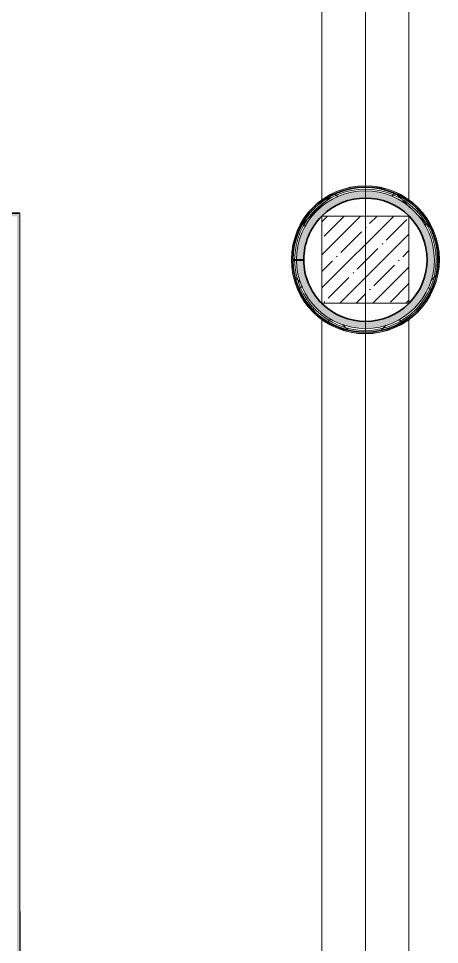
# Model space of a CAD drawing. Header units: millimetres. Extents: x 3914 to 443608, y -156176 to 78197.
# Drawn here: x 205884 to 208785, y -143099 to -136715 of the extents above; entities that cross this region are included whole.
import ezdxf

# ---------------------------------------------------------------- set-up
doc = ezdxf.new("R2010")
doc.units = ezdxf.units.MM
doc.linetypes.add('Осевая', pattern=[6350, 1270, -952.5, 3175, -952.5])
for name, color, linetype, lineweight in [('A-FLOR', 7, 'Continuous', 9), ('A-WALL', 7, 'Continuous', 5), ('A-WALL-1', 7, 'Continuous', 35), ('I-WALL', 7, 'Continuous', 5), ('S-COLS', 7, 'Continuous', 9), ('S-COLS-1', 7, 'Continuous', 5), ('Оси', 7, 'Continuous', 9), ('Оси-2', 7, 'Осевая', 9)]:
    doc.layers.add(name, color=color, linetype=linetype, lineweight=lineweight)
doc.layers.add('A-WALL-FNSH-1', color=9, linetype='Continuous', lineweight=5, true_color=0x808080)
pattern_1 = [(45, (174964.42, -145977.62), (-212.132, 212.132), []), (135, (174964.42, -145977.62), (-212.132, -212.132), [])]
pattern_2 = [(0, (174964.42, -145977.62), (243.84, 60.96), [20.117, -162.763, 20.117, -162.763, -975.36]), (0, (174964.42, -145977.62), (243.84, 60.96), [-365.76, 20.117, -345.643, 20.117, -162.763, -426.72]), (0, (174964.42, -145977.62), (243.84, 60.96), [-914.4, 20.117, -101.803, 20.117, -284.683]), (120, (175055.86, -145947.14), (-174.71291, 180.69163), [20.117, -162.763, 20.117, -162.763, -975.36]), (120, (175055.86, -145947.14), (-174.71291, 180.69163), [-365.76, 20.117, -345.643, 20.117, -162.763, -426.72]), (120, (175055.86, -145947.14), (-174.71291, 180.69163), [-914.4, 20.117, -101.803, 20.117, -284.683]), (240, (175086.34, -145825.22), (-69.12709, -241.65163), [20.117, -162.763, 20.117, -162.763, -975.36]), (240, (175086.34, -145825.22), (-69.12709, -241.65163), [-365.76, 20.117, -345.643, 20.117, -162.763, -426.72]), (240, (175086.34, -145825.22), (-69.12709, -241.65163), [-914.4, 20.117, -101.803, 20.117, -284.683])]

# ---------------------------------------------------------------- blocks, each defined once
blk = doc.blocks.new('BSC_Колонна _Прямоугольная - 600х600-V312-Объем проектирования 2 этажа')
at = {"layer": 'S-COLS-1'}
h = blk.add_hatch(dxfattribs=at)
h.set_pattern_fill('FP_65', color=256, style=0, pattern_type=2)
h.set_pattern_definition([(45, (-33310, -7600), (-114.04925, 114.04925), []), (45, (-33195.95, -7600), (-114.04925, 114.04925), [201.613, -40.323, 6.706, -33.617])])
h.paths.add_polyline_path([(-300, -300), (300, -300), (300, 300), (-300, 300), (-300, 173.2)])
for p, q in [((300, 300), (-300, 300)), ((-300, 300), (-300, -300)), ((300, -300), (300, 300)), ((-300, -300), (300, -300))]:
    blk.add_line(p, q, dxfattribs=at)

msp = doc.modelspace()

# ---------------------------------------------------------------- hatches: boundary and pattern name
at = {"layer": 'I-WALL'}
for points in [[(207764.2, -138377.6), (207765.2, -138377.6), (207771.4, -138298), (207793.2, -138212.7), (207823.8, -138141.3), (207867.5, -138072.4), (207921.7, -138011.2), (207980, -137962.6), (208046.8, -137922.4), (208119.1, -137892.8), (208195.3, -137874.6), (208274.4, -137868.4), (208368.3, -137878), (208441.7, -137897.4), (208517, -137930.8), (208581.6, -137972.3), (208638.3, -138021.9), (208687.2, -138079.6), (208729.1, -138148.6), (208760.2, -138226.1), (208778.4, -138310.5), (208778.3, -138297.4), (208759.7, -138219.9), (208722.2, -138134.7), (208683.7, -138073.5), (208625.8, -138008.8), (208563.7, -137958.3), (208502.2, -137921.3), (208431.8, -137892.3), (208351.5, -137873.4), (208273.3, -137867.4), (208184.1, -137876.2), (208115.3, -137892.9), (208042.8, -137923), (207974.4, -137964.9), (207905.4, -138026.4), (207857.1, -138085.1), (207815.1, -138157.2), (207789.1, -138219.9), (207770.4, -138297.8)], [(208296.6, -138852.1), (208372.3, -138842.4), (208445.5, -138820.7), (208514.3, -138787.6), (208576.9, -138743.9), (208631.6, -138690.7), (208683.7, -138617), (208712.3, -138561.7), (208736.1, -138489.2), (208748, -138411.8), (208747.7, -138337.4), (208735.2, -138262.1), (208710.7, -138189.8), (208675, -138122.3), (208628.9, -138061.5), (208567.9, -138004.8), (208510.7, -137965.6), (208441.7, -137933), (208368.3, -137912), (208292.5, -137903), (208216.2, -137906.2), (208141.5, -137921.6), (208070.1, -137948.8), (208004.1, -137987.1), (207945, -138035.4), (207894.4, -138092.6), (207853.7, -138157.2), (207823.8, -138227.4), (207805.6, -138301.5), (207799.4, -138377.6), (207849.4, -138377.4), (207856.1, -138303.5), (207874.9, -138233.5), (207903.2, -138170.6), (207945, -138109.4), (208004.1, -138050.9), (208051.1, -138016), (208115.3, -137983.5), (208184.1, -137962.3), (208255.5, -137953), (208327.4, -137955.9), (208397.8, -137970.9), (208464.7, -137997.6), (208526.1, -138035.2), (208580.3, -138082.6), (208628.9, -138144.1), (208662.2, -138204.4), (208686.2, -138274.1), (208697.7, -138339.8), (208697.7, -138413.6), (208683.7, -138490.1), (208661, -138553.5), (208627.7, -138613.8), (208574.3, -138677.6), (208529, -138717.9), (208468, -138756), (208401.3, -138783.2), (208322.3, -138799.3), (208259.1, -138802.3), (208187.7, -138793.7), (208118.7, -138773.1), (208054.2, -138741.1), (207996, -138698.7), (207945.8, -138647.1), (207903.2, -138583.9), (207873.6, -138517.9), (207855.5, -138446.2), (207849.4, -138381.3), (207799.4, -138381.7), (207806.2, -138457.7), (207825.1, -138531.7), (207855.6, -138601.7), (207905, -138674.9), (207947.9, -138722.6), (208007.4, -138770.5), (208073.8, -138808.2), (208145.4, -138834.8), (208220.3, -138849.5), (208259.1, -138850.8)], [(208274.4, -138887.9), (208354.2, -138881.6), (208445.5, -138857.4), (208514.3, -138827.2), (208584.8, -138781.5), (208641, -138731.7), (208687.8, -138676.7), (208729.1, -138609.3), (208761, -138529.9), (208778.7, -138453.6), (208777.4, -138457.3), (208758.8, -138535), (208728.2, -138608.8), (208677.2, -138687.8), (208627.3, -138743.9), (208564, -138795.6), (208503.1, -138832.4), (208431.8, -138862), (208354.1, -138880.6), (208264.9, -138886.1), (208187.7, -138878.9), (208116.7, -138861.8), (208032.4, -138824.7), (207964.8, -138780.8), (207909.2, -138731.7), (207855.6, -138665.8), (207819.8, -138606.7), (207789.1, -138531), (207770.4, -138444.7), (207770.4, -138457.4), (207793.2, -138545.2), (207825.1, -138618), (207861.6, -138677.5), (207924.3, -138747.6), (207983.5, -138795.9), (208050.6, -138835.5), (208123.2, -138864.5), (208199.5, -138882), (208263.5, -138887)]]:
    msp.add_hatch(color=256, dxfattribs=at).paths.add_polyline_path(points)
h = msp.add_hatch(dxfattribs=at)
h.set_pattern_fill('FP_192', color=256, style=0, pattern_type=2)
h.set_pattern_definition(pattern_1)
h.paths.add_polyline_path([(208277.6, -138877.6), (208356.1, -138870.9), (208445.5, -138846.4), (208514.3, -138815.4), (208576.9, -138775.1), (208635.7, -138722.4), (208687.8, -138657.3), (208723.8, -138595.6), (208750.7, -138529.9), (208768.6, -138453.6), (208774.4, -138375.5), (208767.9, -138297.4), (208747.3, -138216.4), (208717.4, -138146.2), (208673.9, -138077.6), (208620, -138017.2), (208555.6, -137965.2), (208500.2, -137931.5), (208419.5, -137899.7), (208351.5, -137883.6), (208273.3, -137877.6), (208184.1, -137886.6), (208115.3, -137903.9), (208041.5, -137935.7), (207974.4, -137978.3), (207911.1, -138035.4), (207862, -138096.6), (207823.8, -138162.9), (207797.8, -138227.4), (207780.4, -138301.5), (207774.4, -138377.6), (207786.9, -138377.6), (207793.2, -138299.5), (207817.2, -138211.1), (207845.9, -138146.2), (207891.1, -138077.6), (207947.2, -138017.5), (208004.1, -137972.7), (208074.4, -137933.8), (208141.5, -137908.9), (208216.2, -137893.7), (208293, -137890.5), (208382, -137903), (208452, -137924.1), (208526.1, -137961), (208591.7, -138008.8), (208644.5, -138061.5), (208689.1, -138122.3), (208723.9, -138189.8), (208749.3, -138271.4), (208760.2, -138339.8), (208758.8, -138425.8), (208747.7, -138493.8), (208721, -138571.9), (208680.4, -138645.9), (208631.6, -138708.1), (208573.8, -138761.3), (208511, -138803), (208445.5, -138833.7), (208372.3, -138855), (208296.6, -138864.6), (208218.9, -138861.9), (208135.5, -138844.4), (208063.2, -138816.5), (207996, -138777.3), (207931.2, -138722.6), (207882.1, -138665.9), (207842, -138601.7), (207812.2, -138531.7), (207793.2, -138452.1), (207786.9, -138381.8), (207774.4, -138381.9), (207781.6, -138461.5), (207805.6, -138548.7), (207833.4, -138612.4), (207876.9, -138680.1), (207931.3, -138740.4), (207996, -138791.8), (208054.2, -138826.2), (208124.9, -138854.6), (208199.5, -138872), (208259.1, -138876.3)])
h = msp.add_hatch(dxfattribs=at)
h.set_pattern_fill('FP_192', color=256, style=0, pattern_type=2)
h.set_pattern_definition(pattern_1)
h.paths.add_polyline_path([(208297.2, -138864.6), (208383.5, -138852.1), (208455.9, -138829.6), (208529, -138792.5), (208594.7, -138743.9), (208647.1, -138690.7), (208691.2, -138629.5), (208728.2, -138553.3), (208748.3, -138492.1), (208760.5, -138413.8), (208758.8, -138327.9), (208747.3, -138259.1), (208722.2, -138184.9), (208683.7, -138113.1), (208628.9, -138044.2), (208572.3, -137992.7), (208505.8, -137949.5), (208441.7, -137920.1), (208368.3, -137899.4), (208292.5, -137890.5), (208207.1, -137895.4), (208131.5, -137912.1), (208059.4, -137940.6), (207993.3, -137979.8), (207928.4, -138035.4), (207879.7, -138092.6), (207840.1, -138157.2), (207811, -138227.4), (207793.1, -138301.5), (207789.1, -138377.6), (207799.4, -138377.4), (207806.2, -138298.8), (207825.5, -138223.4), (207860.6, -138146.2), (207903.2, -138082.6), (207956, -138026.4), (208015.6, -137980.4), (208070.1, -137948.8), (208155.1, -137918.8), (208216.2, -137906.2), (208293, -137903), (208370.8, -137912.7), (208446.1, -137935.1), (208517, -137969.8), (208582.5, -138017.2), (208634.9, -138069.3), (208675, -138122.3), (208714.5, -138201.1), (208736.1, -138268), (208747.7, -138339.8), (208747.7, -138415.8), (208735.2, -138492.1), (208712.3, -138561.7), (208677.2, -138629.5), (208627.7, -138694.5), (208568, -138750.1), (208507.2, -138791), (208433.6, -138824.3), (208372.3, -138842.4), (208296.6, -138852.1), (208206.4, -138846.8), (208142, -138833.5), (208068.5, -138805.2), (208000.4, -138764.8), (207939.4, -138713.1), (207896.9, -138665.9), (207855.6, -138601.7), (207823.8, -138526.6), (207805.6, -138450.2), (207799.1, -138381.7), (207786.9, -138381.8), (207793.9, -138459.8), (207814.6, -138538.9), (207847.6, -138612.4), (207895.2, -138682.6), (207950.1, -138740.4), (208007.4, -138784.8), (208073.8, -138821.5), (208155.9, -138849.5), (208220.3, -138862), (208296.6, -138864.6)])
h = msp.add_hatch(dxfattribs=at)
h.set_pattern_fill('FP_191', color=256, style=0, pattern_type=2)
h.set_pattern_definition(pattern_2)
h.paths.add_polyline_path([(202883.8, -138077.6), (205894.4, -138077.6), (205894.4, -138057.6), (202424.4, -138057.6), (202424.4, -138069.6), (202454.4, -138071.6), (202454.4, -138077.6), (202879.2, -138077.6)])
h.paths.add_polyline_path([(195924.4, -138077.6), (197894.4, -138077.6), (197894.4, -138057.6), (195174.4, -138057.6), (195174.4, -138077.6), (195844.4, -138077.6)])
h.paths.add_polyline_path([(199994.4, -138077.6), (201294.4, -138077.6), (201294.4, -138069.6), (201324.4, -138067.6), (201324.4, -138057.6), (199334.4, -138057.6), (199334.4, -138077.6), (199794.4, -138077.6)])
h = msp.add_hatch(dxfattribs=at)
h.set_pattern_fill('FP_191', color=256, style=0, pattern_type=2)
h.set_pattern_definition(pattern_2)
h.paths.add_polyline_path([(205874.4, -145877.6), (205894.4, -145877.6), (205894.4, -138077.6), (205874.4, -138077.6), (205874.4, -145857.6)])

# ---------------------------------------------------------------- linework, layer by layer
at = {"layer": 'A-FLOR'}
for p, q in [((207974.4, -137963.9), (207974.4, -132216.7)), ((207974.4, -137964.9), (207974.4, -132217.6)), ((208574.4, -132216.7), (208574.4, -137963.9)), ((208574.4, -132217.6), (208574.4, -137964.9)), ((207974.4, -137977.3), (207974.4, -137965.2)), ((207974.4, -137978.3), (207974.4, -137966.2)), ((208574.4, -137965.2), (208574.4, -137977.5)), ((208574.4, -137966.2), (208574.4, -137978.4)), ((208574.4, -138076.7), (207975.4, -138076.7)), ((208574.4, -138077.6), (207975.4, -138077.6)), ((207975.5, -138676.7), (208574.3, -138676.7)), ((207975.5, -138677.6), (208574.3, -138677.6)), ((207974.4, -138788.1), (207974.4, -138775.7)), ((207974.4, -138789.1), (207974.4, -138776.6)), ((207974.4, -145456.7), (207974.4, -138789.4)), ((207974.4, -145457.6), (207974.4, -138790.4)), ((208574.4, -138776.2), (208574.4, -138788.1)), ((208574.4, -138777.2), (208574.4, -138789.1)), ((208574.4, -138789.4), (208574.4, -145456.7)), ((208574.4, -138790.4), (208574.4, -145457.6))]:
    msp.add_line(p, q, dxfattribs=at)
at = {"layer": 'A-WALL'}
for radius in [487.5, 475]:
    msp.add_arc((208274.4, -138377.6), radius, 180.49142, 180, dxfattribs=at)
at = {"layer": 'A-WALL-1'}
for p, q in [((205894.4, -138057.6), (202424.4, -138057.6)), ((207774.4, -138377.6), (207849.4, -138377.6)), ((207849.4, -138381.3), (207774.4, -138381.9))]:
    msp.add_line(p, q, dxfattribs=at)
for radius, start, end in [(500, 180.49142, 180), (425, 225.09821, 134.91226), (425, 135.09756, 180), (425, 180.49142, 224.89535)]:
    msp.add_arc((208274.4, -138377.6), radius, start, end, dxfattribs=at)
at = {"layer": 'A-WALL-FNSH-1'}
for p, q in [((205894.4, -138057.6), (205894.4, -145837.6)), ((205896.4, -142889.9), (205895.4, -142889.9)), ((205896.4, -145836.6), (205896.4, -142889.9))]:
    msp.add_line(p, q, dxfattribs=at)
for radius, start, end in [(510.3, 0, 180), (509.3, 0, 180), (510.3, 180, 0), (509.3, 180, 0)]:
    msp.add_arc((208274.4, -138377.6), radius, start, end, dxfattribs=at)
at = {"layer": 'I-WALL'}
for p, q in [((205896.4, -142869.4), (205895.4, -142869.4)), ((205895.4, -142872.5), (205896.4, -142872.5)), ((205896.4, -142872.5), (205896.4, -142889.9))]:
    msp.add_line(p, q, dxfattribs=at)
at = {"layer": 'Оси'}
msp.add_lwpolyline([(208274.4, -147883.9), (208274.4, -142883.9), (208274.4, -123579.5), (208274.4, -118579.5)], dxfattribs=at)
at = {"layer": 'Оси-2'}
msp.add_line((208274.4, -142882.9), (208274.4, -123578.6), dxfattribs=at)

# ---------------------------------------------------------------- block references
at = {"layer": 'S-COLS'}
msp.add_blockref('BSC_Колонна _Прямоугольная - 600х600-V312-Объем проектирования 2 этажа', (208274.4, -138377.6), dxfattribs=at)

doc.saveas('drawing.dxf')
